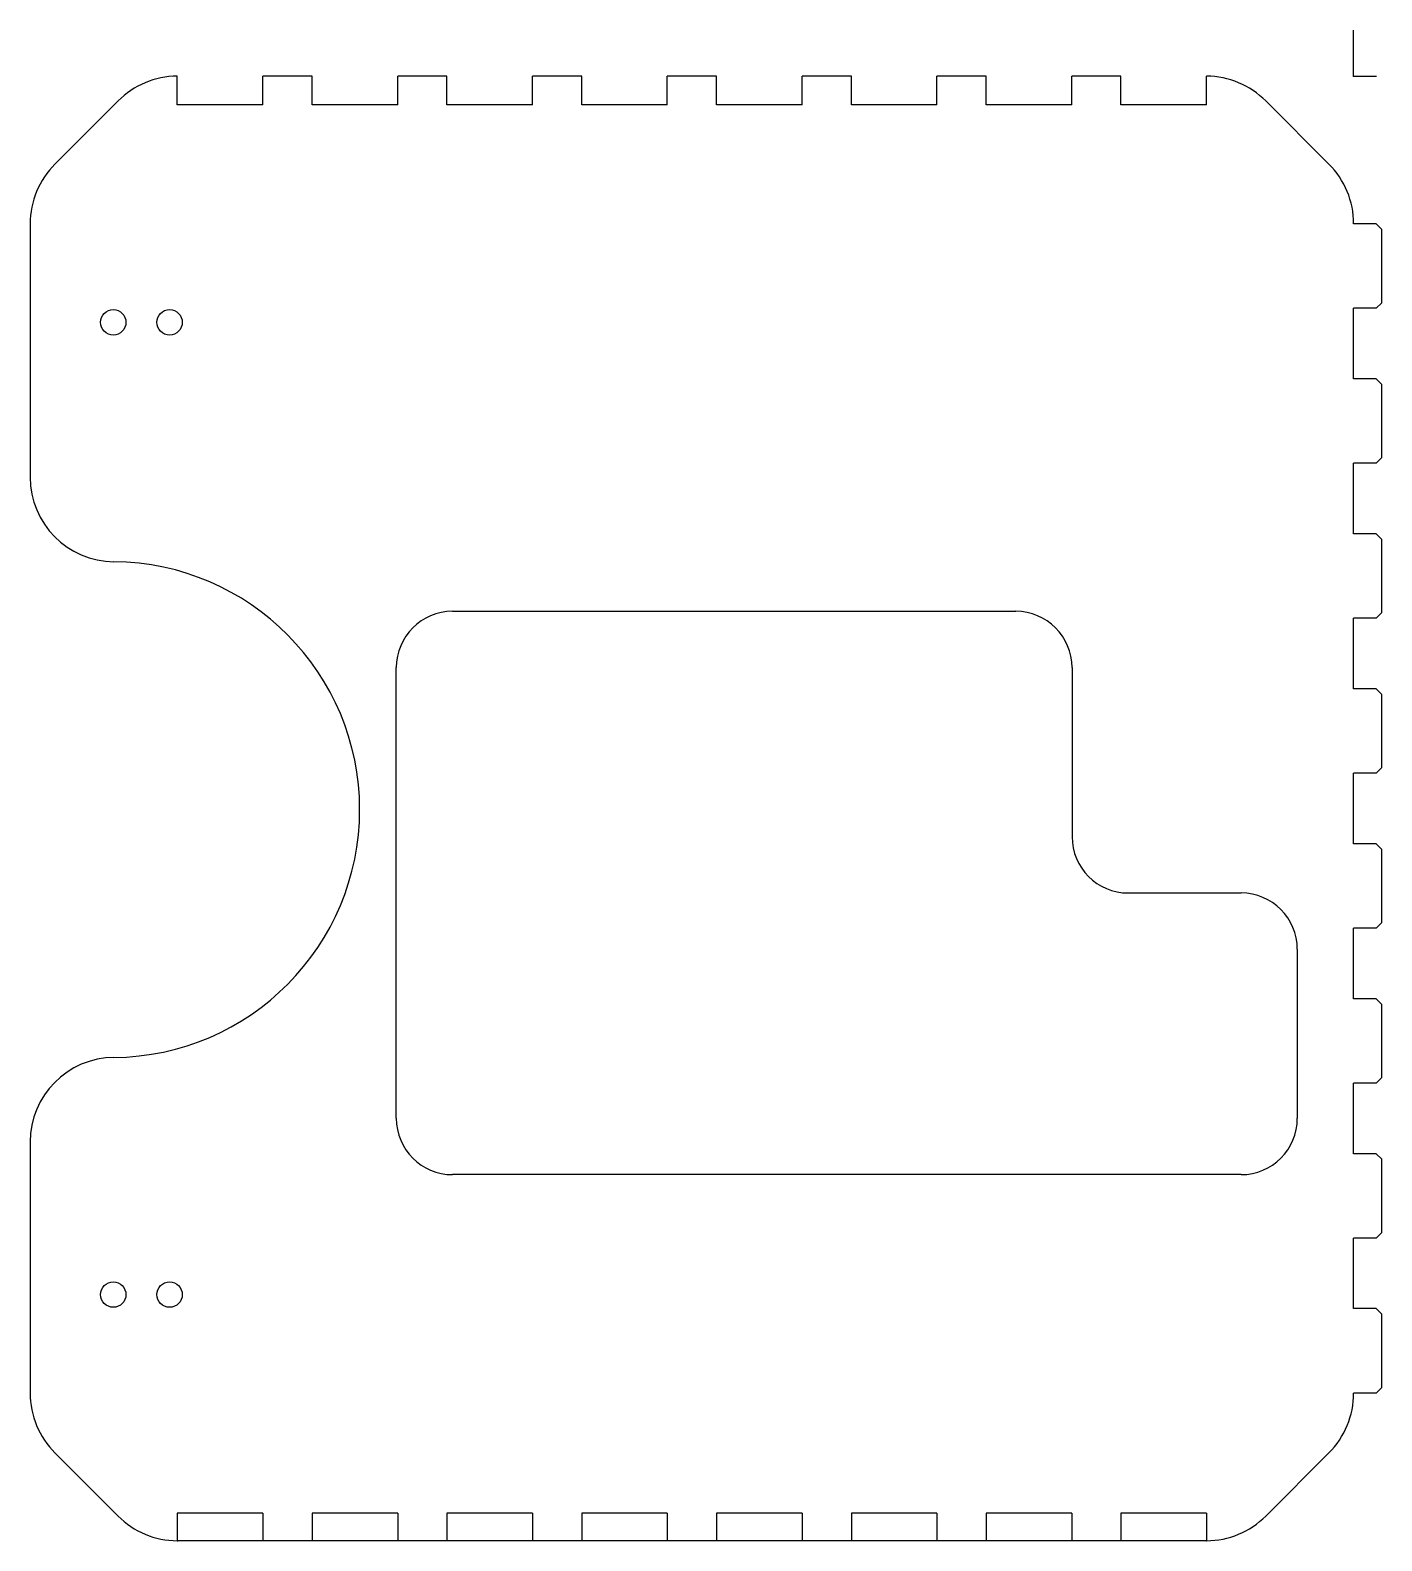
# Model space of a CAD drawing. Header units: millimetres. Extents: x -235 to 5, y -260 to 8.
import ezdxf

# ---------------------------------------------------------------- set-up
doc = ezdxf.new("R2010")
doc.units = ezdxf.units.MM
doc.header["$PDSIZE"] = -1

msp = doc.modelspace()

# ---------------------------------------------------------------- linework, layer by layer
at = {"color": 7, "linetype": 'Continuous'}
for q in [(0, 8.16), (4.08, 0)]:
    msp.add_line((0, 0), q, dxfattribs=at)
at = {"color": 7, "linetype": 'Continuous', "lineweight": 25}
for p, q in [((-184.95, 0), (-193.69, 0)), ((-193.69, -5.1), (-193.69, 0)), ((-184.95, -5.1), (-184.95, 0)), ((-161.01, 0), (-169.75, 0)), ((-169.75, -5.1), (-169.75, 0)), ((-161.01, -5.1), (-161.01, 0)), ((-137.07, 0), (-145.81, 0)), ((-145.81, -5.1), (-145.81, 0)), ((-137.07, -5.1), (-137.07, 0)), ((-113.13, 0), (-121.87, 0)), ((-121.87, -5.1), (-121.87, 0)), ((-113.13, -5.1), (-113.13, 0)), ((-89.19, 0), (-97.93, 0)), ((-97.93, -5.1), (-97.93, 0)), ((-89.19, -5.1), (-89.19, 0)), ((-65.25, 0), (-73.99, 0)), ((-73.99, -5.1), (-73.99, 0)), ((-65.25, -5.1), (-65.25, 0)), ((-41.31, 0), (-50.05, 0)), ((-50.05, -5.1), (-50.05, 0)), ((-41.31, -5.1), (-41.31, 0)), ((-208.89, -5.1), (-208.89, 0)), ((-26.11, -5.1), (-26.11, 0)), ((-230.61, -15.61), (-219.39, -4.39)), ((-193.69, -5.1), (-208.89, -5.1)), ((-169.75, -5.1), (-184.95, -5.1)), ((-145.81, -5.1), (-161.01, -5.1)), ((-121.87, -5.1), (-137.07, -5.1)), ((-97.93, -5.1), (-113.13, -5.1)), ((-73.99, -5.1), (-89.19, -5.1)), ((-50.05, -5.1), (-65.25, -5.1)), ((-26.11, -5.1), (-41.31, -5.1)), ((-15.61, -4.39), (-4.39, -15.61)), ((-235, -26.21), (-235, -71.2)), ((4, -26.21), (0, -26.21)), ((5, -27.21), (4, -26.21)), ((5, -40.21), (5, -27.21)), ((4, -41.21), (5, -40.21)), ((4, -41.21), (0, -41.21)), ((0, -53.72), (0, -41.21)), ((4, -53.72), (0, -53.72)), ((5, -54.72), (4, -53.72)), ((5, -67.72), (5, -54.72)), ((4, -68.72), (0, -68.72)), ((0, -81.23), (0, -68.72)), ((4, -68.72), (5, -67.72)), ((4, -81.23), (0, -81.23)), ((5, -82.23), (4, -81.23)), ((5, -95.23), (5, -82.23)), ((-160, -95), (-60, -95)), ((4, -96.23), (0, -96.23)), ((0, -108.74), (0, -96.23)), ((4, -96.23), (5, -95.23)), ((-170, -185), (-170, -105)), ((-50, -105), (-50, -135)), ((4, -108.74), (0, -108.74)), ((5, -109.74), (4, -108.74)), ((5, -122.74), (5, -109.74)), ((4, -123.74), (5, -122.74)), ((4, -123.74), (0, -123.74)), ((0, -136.26), (0, -123.74)), ((4, -136.26), (0, -136.26)), ((5, -137.26), (4, -136.26)), ((5, -150.26), (5, -137.26)), ((-40, -145), (-20, -145)), ((4, -151.26), (0, -151.26)), ((0, -163.77), (0, -151.26)), ((4, -151.26), (5, -150.26)), ((-10, -155), (-10, -185)), ((4, -163.77), (0, -163.77)), ((5, -164.77), (4, -163.77)), ((5, -177.77), (5, -164.77)), ((4, -178.77), (0, -178.77)), ((0, -191.28), (0, -178.77)), ((4, -178.77), (5, -177.77)), ((-235, -189.2), (-235, -233.79)), ((4, -191.28), (0, -191.28)), ((5, -192.28), (4, -191.28)), ((5, -205.28), (5, -192.28)), ((-20, -195), (-160, -195)), ((4, -206.28), (0, -206.28)), ((0, -218.79), (0, -206.28)), ((4, -206.28), (5, -205.28)), ((4, -218.79), (0, -218.79)), ((5, -219.79), (4, -218.79)), ((5, -232.79), (5, -219.79)), ((4, -233.79), (5, -232.79)), ((4, -233.79), (0, -233.79)), ((-219.39, -255.61), (-230.61, -244.39)), ((-4.39, -244.39), (-15.61, -255.61)), ((-208.89, -255.1), (-208.89, -260)), ((-193.69, -255.1), (-208.89, -255.1)), ((-193.69, -255.1), (-193.69, -260)), ((-184.95, -255.1), (-184.95, -260)), ((-169.75, -255.1), (-184.95, -255.1)), ((-169.75, -255.1), (-169.75, -260)), ((-161.01, -255.1), (-161.01, -260)), ((-145.81, -255.1), (-161.01, -255.1)), ((-145.81, -255.1), (-145.81, -260)), ((-137.07, -255.1), (-137.07, -260)), ((-121.87, -255.1), (-137.07, -255.1)), ((-121.87, -255.1), (-121.87, -260)), ((-113.13, -255.1), (-113.13, -260)), ((-97.93, -255.1), (-113.13, -255.1)), ((-97.93, -255.1), (-97.93, -260)), ((-89.19, -255.1), (-89.19, -260)), ((-73.99, -255.1), (-89.19, -255.1)), ((-73.99, -255.1), (-73.99, -260)), ((-65.25, -255.1), (-65.25, -260)), ((-50.05, -255.1), (-65.25, -255.1)), ((-50.05, -255.1), (-50.05, -260)), ((-41.31, -255.1), (-41.31, -260)), ((-26.11, -255.1), (-41.31, -255.1)), ((-26.11, -255.1), (-26.11, -260)), ((-208.89, -260), (-208.79, -260)), ((-26.21, -260), (-208.79, -260)), ((-26.21, -260), (-26.11, -260))]:
    msp.add_line(p, q, dxfattribs=at)
for centre in [(-220.25, -43.7), (-210.25, -43.7), (-220.25, -216.3), (-210.25, -216.3)]:
    msp.add_circle(centre, 2.25, dxfattribs=at)
for centre, radius, start, end in [((-208.79, -15), 15, 90.382, 135), ((-26.21, -15), 15, 45, 89.618), ((-220, -26.21), 15, 135, 180), ((-15, -26.21), 15, 0, 45), ((-220, -71.2), 15, 180, 269.5144), ((-220.5, -130.2), 44, 270.4856, 89.5144), ((-160, -105), 10, 90, 180), ((-60, -105), 10, 0, 90), ((-40, -135), 10, 180, 270), ((-20, -155), 10, 0, 90), ((-220, -189.2), 15, 90.4856, 180), ((-160, -185), 10, 180, 270), ((-20, -185), 10, 270, 0), ((-220, -233.79), 15, 180, 225), ((-15, -233.79), 15, 315, 0), ((-208.79, -245), 15, 225, 269.618), ((-26.21, -245), 15, 270.382, 315)]:
    msp.add_arc(centre, radius, start, end, dxfattribs=at)
at = {"color": 7, "linetype": 'Continuous'}
msp.add_point((0, 0), dxfattribs=at)

doc.saveas('drawing.dxf')
